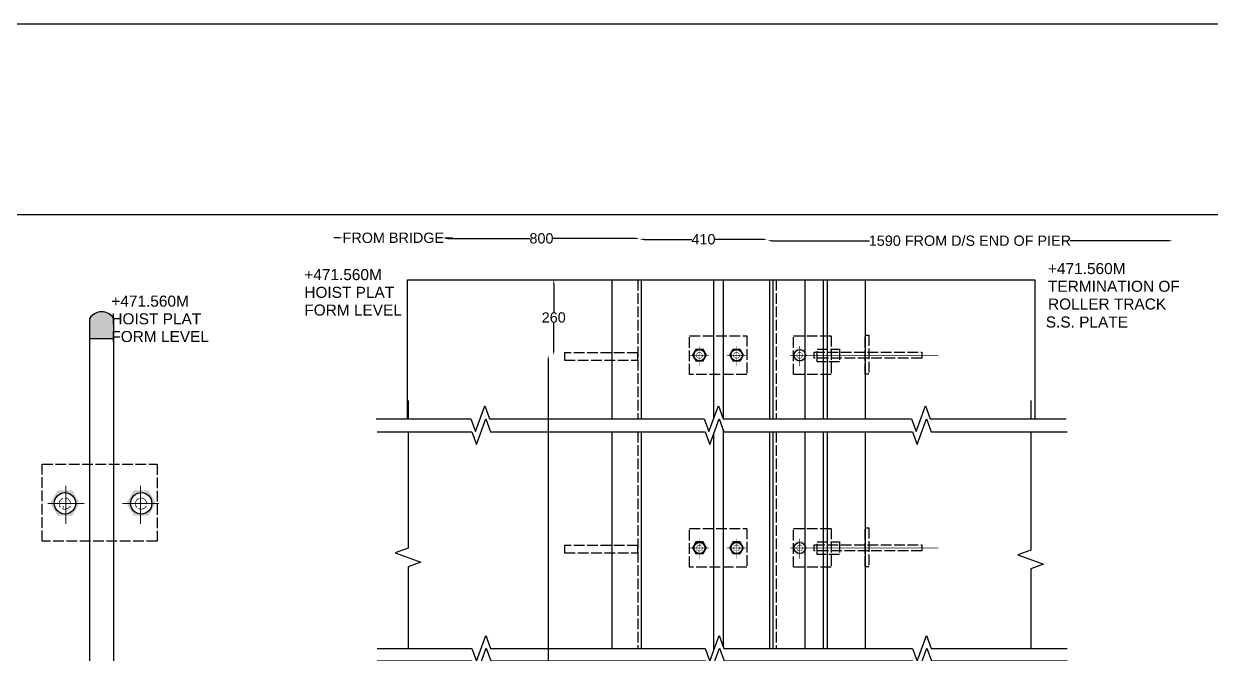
# Model space of a CAD drawing. Header units: metres. Extents: x 9074 to 14616, y 1632 to 4470.
# Drawn here: x 10789 to 12057, y 3797 to 4470 of the extents above; entities that cross this region are included whole.
import ezdxf

# ---------------------------------------------------------------- set-up
doc = ezdxf.new("R2010")
doc.units = ezdxf.units.M
doc.header["$MEASUREMENT"] = 0
doc.linetypes.add('ACAD_ISO02W100', pattern=[15, 12, -3])
doc.layers.add('DRAWING', color=7, linetype='Continuous')
doc.styles.get("Standard").update_dxf_attribs({"font": 'ARIAL_1.TTF'})
doc.dimstyles.get("Standard").update_dxf_attribs({"dimtxt": 11, "dimasz": 5, "dimexe": 0.18, "dimexo": 0.0625, "dimgap": 0.09, "dimtad": 0, "dimtih": 1, "dimtoh": 1, "dimdec": 0, "dimzin": 0, "dimdsep": 46, "dimtxsty": 'Standard', "dimcen": 0, "dimse1": 1, "dimse2": 1, "dimadec": 0, "dimazin": 0, "dimtfac": 1, "dimtdec": 0, "dimtofl": 0, "dimtmove": 0, "dimatfit": 3, "dimfxl": 0, "dimtolj": 1, "dimtzin": 0, "dimarcsym": 0})
picture_1 = doc.add_image_def('image1.jpg', size_in_pixel=(7220, 3698))

# ---------------------------------------------------------------- blocks, each defined once
blk = doc.blocks.new('*D15')
at = {"layer": 'Defpoints', "color": 0, "transparency": 16777216}
for p in [(11236.9, 4241.5), (11130.1, 4225), (11236.9, 4224.7)]:
    blk.add_point(p, dxfattribs=at)
at = {"layer": 'DRAWING', "color": 0, "lineweight": -2, "transparency": 16777216}
for p, q in [((11125.1, 4241.5), (11120.1, 4241.5)), ((11241.9, 4241.5), (11246.9, 4241.5))]:
    blk.add_line(p, q, dxfattribs=at)
at = {"layer": 'DRAWING', "color": 0, "transparency": 16777216}
for points in [[(11125.1, 4242.3), (11125.1, 4240.7), (11130.1, 4241.5)], [(11241.9, 4242.3), (11241.9, 4240.7), (11236.9, 4241.5)]]:
    blk.add_solid(points, dxfattribs=at)
at = {"layer": 'DRAWING', "color": 0, "transparency": 16777216, "insert": (11183.5, 4241.5), "char_height": 11, "attachment_point": 5}
blk.add_mtext('\\A1;FROM BRIDGE', dxfattribs=at)
blk = doc.blocks.new('*D16')
at = {"layer": 'Defpoints', "color": 0, "transparency": 16777216}
for p in [(11236.9, 4241.5), (11446.5, 4243.8), (11446.5, 4240.9)]:
    blk.add_point(p, dxfattribs=at)
at = {"layer": 'DRAWING', "color": 0, "lineweight": -2, "transparency": 16777216}
for p, q in [((11241.9, 4240.9), (11329.5, 4240.9)), ((11441.5, 4240.9), (11353.9, 4240.9))]:
    blk.add_line(p, q, dxfattribs=at)
at = {"layer": 'DRAWING', "color": 0, "transparency": 16777216}
for points in [[(11241.9, 4241.7), (11241.9, 4240), (11236.9, 4240.9)], [(11441.5, 4241.7), (11441.5, 4240), (11446.5, 4240.9)]]:
    blk.add_solid(points, dxfattribs=at)
at = {"layer": 'DRAWING', "color": 0, "transparency": 16777216, "insert": (11341.7, 4240.9), "char_height": 11, "attachment_point": 5}
blk.add_mtext('\\A1;800', dxfattribs=at)
blk = doc.blocks.new('*D17')
at = {"layer": 'Defpoints', "color": 0, "transparency": 16777216}
for p in [(11446.5, 4240.9), (11583, 4241.9), (11583, 4239.9)]:
    blk.add_point(p, dxfattribs=at)
at = {"layer": 'DRAWING', "color": 0, "lineweight": -2, "transparency": 16777216}
for p, q in [((11451.5, 4239.9), (11502.3, 4239.9)), ((11578, 4239.9), (11527.2, 4239.9))]:
    blk.add_line(p, q, dxfattribs=at)
at = {"layer": 'DRAWING', "color": 0, "transparency": 16777216}
for points in [[(11451.5, 4240.7), (11451.5, 4239.1), (11446.5, 4239.9)], [(11578, 4240.7), (11578, 4239.1), (11583, 4239.9)]]:
    blk.add_solid(points, dxfattribs=at)
at = {"layer": 'DRAWING', "color": 0, "transparency": 16777216, "insert": (11514.7, 4239.9), "char_height": 11, "attachment_point": 5}
blk.add_mtext('\\A1;410', dxfattribs=at)
blk = doc.blocks.new('*D18')
at = {"layer": 'Defpoints', "color": 0, "transparency": 16777216}
for p in [(11583, 4239.9), (12015.7, 4238.4), (12015.7, 4238.4)]:
    blk.add_point(p, dxfattribs=at)
at = {"layer": 'DRAWING', "color": 0, "lineweight": -2, "transparency": 16777216}
for p, q in [((11588, 4238.4), (11692.2, 4238.4)), ((12010.7, 4238.4), (11906.5, 4238.4))]:
    blk.add_line(p, q, dxfattribs=at)
at = {"layer": 'DRAWING', "color": 0, "transparency": 16777216}
for points in [[(11588, 4239.2), (11588, 4237.6), (11583, 4238.4)], [(12010.7, 4239.2), (12010.7, 4237.6), (12015.7, 4238.4)]]:
    blk.add_solid(points, dxfattribs=at)
at = {"layer": 'DRAWING', "color": 0, "transparency": 16777216, "insert": (11799.3, 4238.4), "char_height": 11, "attachment_point": 5}
blk.add_mtext('\\A1;1590 FROM D/S END OF PIER ', dxfattribs=at)
blk = doc.blocks.new('*D19')
at = {"layer": 'Defpoints', "color": 0, "transparency": 16777216}
for p in [(11354.8, 4196.8), (11354.8, 4196.8), (11354.8, 4115.9)]:
    blk.add_point(p, dxfattribs=at)
at = {"layer": 'DRAWING', "color": 0, "lineweight": -2, "transparency": 16777216}
for p, q in [((11354.8, 4191.8), (11354.8, 4162.1)), ((11354.8, 4120.9), (11354.8, 4150.7))]:
    blk.add_line(p, q, dxfattribs=at)
at = {"layer": 'DRAWING', "color": 0, "transparency": 16777216}
for points in [[(11354, 4191.8), (11355.6, 4191.8), (11354.8, 4196.8)], [(11354, 4120.9), (11355.6, 4120.9), (11354.8, 4115.9)]]:
    blk.add_solid(points, dxfattribs=at)
at = {"layer": 'DRAWING', "color": 0, "transparency": 16777216, "insert": (11354.8, 4156.4), "char_height": 11, "attachment_point": 5}
blk.add_mtext('\\A1;260', dxfattribs=at)
blk = doc.blocks.new('*D20')
at = {"layer": 'Defpoints', "color": 0, "transparency": 16777216}
for p in [(11354.8, 4115.9), (11348.9, 2883.7), (11358.5, 2883.7)]:
    blk.add_point(p, dxfattribs=at)
at = {"layer": 'DRAWING', "color": 0, "lineweight": -2, "transparency": 16777216}
for p, q in [((11348.9, 4110.9), (11348.9, 3597.4)), ((11348.9, 2888.7), (11348.9, 3402.2))]:
    blk.add_line(p, q, dxfattribs=at)
at = {"layer": 'DRAWING', "color": 0, "transparency": 16777216}
for points in [[(11348.1, 4110.9), (11349.8, 4110.9), (11348.9, 4115.9)], [(11348.1, 2888.7), (11349.8, 2888.7), (11348.9, 2883.7)]]:
    blk.add_solid(points, dxfattribs=at)
at = {"layer": 'DRAWING', "color": 0, "transparency": 16777216, "insert": (11348.9, 3499.8), "char_height": 11, "attachment_point": 5, "rotation": 90}
blk.add_mtext('\\A1;20 SPACING @ 500= 10000', dxfattribs=at)

msp = doc.modelspace()

# ---------------------------------------------------------------- hatches: boundary and pattern name
at = {"layer": 'DRAWING'}
msp.add_hatch(color=256, dxfattribs=at).paths.add_polyline_path([(10884.5, 4155.9, 0.529028), (10859.4, 4155.9), (10859.4, 4134), (10884.5, 4134)])
h = msp.add_hatch(color=256, dxfattribs=at)
h.paths.add_polyline_path([(11514.6, 4123.3), (11506.4, 4123.3), (11502.3, 4116.3), (11506.4, 4109.2), (11514.6, 4109.2), (11518.1, 4115.4), (11518.1, 4117.2)])
h.paths.add_polyline_path([(11516.5, 4116.1, -1), (11504.6, 4116.1, -1)], flags=16)
h = msp.add_hatch(color=256, dxfattribs=at)
h.paths.add_polyline_path([(11554.2, 4123.3), (11546, 4123.3), (11541.9, 4116.3), (11546, 4109.2), (11554.2, 4109.2), (11557.7, 4115.4), (11557.7, 4117.2)])
h.paths.add_polyline_path([(11556.1, 4116.1, -1), (11544.2, 4116.1, -1)], flags=16)
h = msp.add_hatch(color=256, dxfattribs=at)
h.paths.add_polyline_path([(11621.6, 4123.3), (11613.4, 4123.3), (11609.3, 4116.3), (11613.4, 4109.2), (11621.6, 4109.2), (11625.2, 4115.4), (11625.2, 4117.2)])
h.paths.add_polyline_path([(11623.5, 4116.1, -1), (11611.6, 4116.1, -1)], flags=16)
h = msp.add_hatch(color=256, dxfattribs=at)
h.paths.add_polyline_path([(11509.2, 4118.6), (11509, 4118.9, 0.289368), (11507.1, 4115.9, 0.151465), (11507.7, 4114), (11508, 4114.3, -0.151465), (11507.5, 4115.9, -0.289368)])
h.paths.add_polyline_path([(11510.9, 4119.2), (11510.9, 4118.8, -0.372066), (11513.4, 4115.9), (11513.8, 4115.9, 0.372066)])
h.paths.add_polyline_path([(11513.3, 4114.2), (11512.9, 4114.3, -0.353713), (11509.3, 4113.2), (11509.2, 4112.8, 0.368397)])
h = msp.add_hatch(color=256, dxfattribs=at)
h.paths.add_polyline_path([(11548.8, 4118.6), (11548.6, 4118.9, 0.289368), (11546.7, 4115.9, 0.151465), (11547.3, 4114), (11547.6, 4114.3, -0.151465), (11547.1, 4115.9, -0.289368)])
h.paths.add_polyline_path([(11550.5, 4119.2), (11550.5, 4118.8, -0.372066), (11553, 4115.9), (11553.4, 4115.9, 0.372066)])
h.paths.add_polyline_path([(11552.9, 4114.2), (11552.5, 4114.3, -0.353713), (11548.9, 4113.2), (11548.8, 4112.8, 0.368397)])
h = msp.add_hatch(color=256, dxfattribs=at)
h.paths.add_polyline_path([(11616.2, 4118.6), (11616.1, 4118.9, 0.289368), (11614.2, 4115.9, 0.151465), (11614.7, 4114), (11615.1, 4114.3, -0.151465), (11614.5, 4115.9, -0.289368)])
h.paths.add_polyline_path([(11618, 4119.2), (11617.9, 4118.8, -0.372066), (11620.4, 4115.9), (11620.8, 4115.9, 0.372066)])
h.paths.add_polyline_path([(11620.3, 4114.2), (11619.9, 4114.3, -0.353713), (11616.4, 4113.2), (11616.3, 4112.8, 0.368397)])
h = msp.add_hatch(color=256, dxfattribs=at)
h.paths.add_polyline_path([(10840.6, 3971.8), (10824.9, 3971.8), (10817.1, 3958.2), (10824.9, 3944.7), (10840.6, 3944.7), (10847.4, 3956.5), (10847.4, 3960)])
h.paths.add_polyline_path([(10844.3, 3957.9, -1), (10821.4, 3957.9, -1)], flags=16)
h = msp.add_hatch(color=256, dxfattribs=at)
h.paths.add_polyline_path([(10922, 3971.8), (10906.3, 3971.8), (10898.5, 3958.2), (10906.3, 3944.7), (10922, 3944.7), (10928.8, 3956.5), (10928.8, 3960)])
h.paths.add_polyline_path([(10925.7, 3957.9, -1), (10902.8, 3957.9, -1)], flags=16)
h = msp.add_hatch(color=256, dxfattribs=at)
h.paths.add_polyline_path([(10830.2, 3962.7), (10829.9, 3963.4, 0.289368), (10826.3, 3957.6, 0.151465), (10827.4, 3954), (10828, 3954.4, -0.151465), (10827, 3957.6, -0.289368)])
h.paths.add_polyline_path([(10833.6, 3963.9), (10833.5, 3963.2, -0.372066), (10838.3, 3957.6), (10839.1, 3957.6, 0.372066)])
h.paths.add_polyline_path([(10838.2, 3954.3), (10837.4, 3954.5, -0.353713), (10830.6, 3952.3), (10830.3, 3951.6, 0.368397)])
h = msp.add_hatch(color=256, dxfattribs=at)
h.paths.add_polyline_path([(10911.6, 3962.7), (10911.3, 3963.4, 0.289368), (10907.7, 3957.6, 0.151465), (10908.8, 3954), (10909.4, 3954.4, -0.151465), (10908.4, 3957.6, -0.289368)])
h.paths.add_polyline_path([(10915, 3963.9), (10914.9, 3963.2, -0.372066), (10919.7, 3957.6), (10920.5, 3957.6, 0.372066)])
h.paths.add_polyline_path([(10919.6, 3954.3), (10918.8, 3954.5, -0.353713), (10912, 3952.3), (10911.7, 3951.6, 0.368397)])
h = msp.add_hatch(color=256, dxfattribs=at)
h.paths.add_polyline_path([(11514.6, 3917.5), (11506.4, 3917.5), (11502.3, 3910.4), (11506.4, 3903.3), (11514.6, 3903.3), (11518.1, 3909.5), (11518.1, 3911.3)])
h.paths.add_polyline_path([(11516.5, 3910.2, -1), (11504.6, 3910.2, -1)], flags=16)
h = msp.add_hatch(color=256, dxfattribs=at)
h.paths.add_polyline_path([(11509.2, 3912.7), (11509, 3913.1, 0.289368), (11507.1, 3910.1, 0.151465), (11507.7, 3908.2), (11508, 3908.4, -0.151465), (11507.5, 3910.1, -0.289368)])
h.paths.add_polyline_path([(11510.9, 3913.4), (11510.9, 3913, -0.372066), (11513.4, 3910.1), (11513.8, 3910.1, 0.372066)])
h.paths.add_polyline_path([(11513.3, 3908.4), (11512.9, 3908.4, -0.353713), (11509.3, 3907.3), (11509.2, 3907, 0.368397)])
h = msp.add_hatch(color=256, dxfattribs=at)
h.paths.add_polyline_path([(11554.2, 3917.5), (11546, 3917.5), (11541.9, 3910.4), (11546, 3903.3), (11554.2, 3903.3), (11557.7, 3909.5), (11557.7, 3911.3)])
h.paths.add_polyline_path([(11556.1, 3910.2, -1), (11544.2, 3910.2, -1)], flags=16)
h = msp.add_hatch(color=256, dxfattribs=at)
h.paths.add_polyline_path([(11548.8, 3912.7), (11548.6, 3913.1, 0.289368), (11546.7, 3910.1, 0.151465), (11547.3, 3908.2), (11547.6, 3908.4, -0.151465), (11547.1, 3910.1, -0.289368)])
h.paths.add_polyline_path([(11550.5, 3913.4), (11550.5, 3913, -0.372066), (11553, 3910.1), (11553.4, 3910.1, 0.372066)])
h.paths.add_polyline_path([(11552.9, 3908.4), (11552.5, 3908.4, -0.353713), (11548.9, 3907.3), (11548.8, 3907, 0.368397)])
h = msp.add_hatch(color=256, dxfattribs=at)
h.paths.add_polyline_path([(11621.6, 3917.5), (11613.4, 3917.5), (11609.3, 3910.4), (11613.4, 3903.3), (11621.6, 3903.3), (11625.2, 3909.5), (11625.2, 3911.3)])
h.paths.add_polyline_path([(11623.5, 3910.2, -1), (11611.6, 3910.2, -1)], flags=16)
h = msp.add_hatch(color=256, dxfattribs=at)
h.paths.add_polyline_path([(11616.2, 3912.7), (11616.1, 3913.1, 0.289368), (11614.2, 3910.1, 0.151465), (11614.7, 3908.2), (11615.1, 3908.4, -0.151465), (11614.5, 3910.1, -0.289368)])
h.paths.add_polyline_path([(11618, 3913.4), (11617.9, 3913, -0.372066), (11620.4, 3910.1), (11620.8, 3910.1, 0.372066)])
h.paths.add_polyline_path([(11620.3, 3908.4), (11619.9, 3908.4, -0.353713), (11616.4, 3907.3), (11616.3, 3907, 0.368397)])

# ---------------------------------------------------------------- linework, layer by layer
for p, q in [((11198.5, 4196.8), (11868.8, 4196.8)), ((11198.5, 4048.3), (11198.5, 4196.8)), ((11868.8, 4196.8), (11868.8, 4048.3)), ((10859.4, 3236.8), (10859.4, 4155.9)), ((10884.5, 4155.9), (10884.5, 3236.8)), ((10859.4, 4134), (10884.5, 4134))]:
    msp.add_line(p, q, dxfattribs=at)
msp.add_lwpolyline([(10143.8, 4266.3), (13606.7, 4266.3), (13606.7, 1831.1), (10143.8, 1831.1)], close=True, dxfattribs=at)
for points in [[(11416.9, 4196.8), (11416.9, 4048.3)], [(11448.2, 4196.8), (11448.2, 4048.3)], [(11525.6, 4196.8), (11525.6, 4048.3)], [(11535.6, 4196.8), (11535.6, 4048.3)], [(11585.2, 4196.8), (11585.2, 4048.3)], [(11588.8, 4196.8), (11588.8, 4048.3)], [(11623, 4196.8), (11623, 4048.3)], [(11642.4, 4196.8), (11642.4, 4048.3)], [(11647, 4196.8), (11647, 4048.3)], [(11687.5, 4196.8), (11687.5, 4048.3)], [(11507.7, 4114), (11508, 4114.3)], [(11509, 4118.9), (11509.2, 4118.6)], [(11509.3, 4113.2), (11509.2, 4112.8)], [(11510.9, 4119.2), (11510.9, 4118.8)], [(11512.9, 4114.3), (11513.3, 4114.2)], [(11513.4, 4115.9), (11513.8, 4115.9)], [(11547.3, 4114), (11547.6, 4114.3)], [(11548.6, 4118.9), (11548.8, 4118.6)], [(11548.9, 4113.2), (11548.8, 4112.8)], [(11550.5, 4119.2), (11550.5, 4118.8)], [(11552.5, 4114.3), (11552.9, 4114.2)], [(11553, 4115.9), (11553.4, 4115.9)], [(11614.7, 4114), (11615.1, 4114.3)], [(11616.1, 4118.9), (11616.2, 4118.6)], [(11616.4, 4113.2), (11616.3, 4112.8)], [(11618, 4119.2), (11617.9, 4118.8)], [(11619.9, 4114.3), (11620.3, 4114.2)], [(11620.4, 4115.9), (11620.8, 4115.9)], [(11416.9, 4034.3), (11416.9, 3803)], [(11448.2, 4034.3), (11448.2, 3803)], [(11535.6, 4036.9), (11535.6, 3805.5)], [(11585.2, 4034.3), (11585.2, 3803)], [(11588.8, 4034.3), (11588.8, 3803)], [(11623, 4034.3), (11623, 3803)], [(11642.4, 4034.3), (11642.4, 3803)], [(11647, 4034.3), (11647, 3803)], [(11687.5, 4034.3), (11687.5, 3803)], [(11525.6, 4031.8), (11525.6, 3800.4)], [(10829.9, 3963.4), (10830.2, 3962.7)], [(10833.6, 3963.9), (10833.5, 3963.2)], [(10833.5, 3963.4), (10833.8, 3962.7)], [(10838.3, 3957.6), (10839.1, 3957.6)], [(10911.3, 3963.4), (10911.6, 3962.7)], [(10915, 3963.9), (10914.9, 3963.2)], [(10919.7, 3957.6), (10920.5, 3957.6)], [(10827.4, 3954), (10828, 3954.4)], [(10830.6, 3952.3), (10830.3, 3951.6)], [(10830.9, 3954), (10831.5, 3954.4)], [(10834.1, 3952.3), (10833.8, 3951.6)], [(10837.4, 3954.5), (10838.2, 3954.3)], [(10908.8, 3954), (10909.4, 3954.4)], [(10912, 3952.3), (10911.7, 3951.6)], [(10918.8, 3954.5), (10919.6, 3954.3)], [(11507.7, 3908.2), (11508, 3908.4)], [(11509, 3913.1), (11509.2, 3912.7)], [(11509.3, 3907.3), (11509.2, 3907)], [(11510.9, 3913.4), (11510.9, 3913)], [(11512.9, 3908.4), (11513.3, 3908.4)], [(11513.4, 3910.1), (11513.8, 3910.1)], [(11547.3, 3908.2), (11547.6, 3908.4)], [(11548.6, 3913.1), (11548.8, 3912.7)], [(11548.9, 3907.3), (11548.8, 3907)], [(11550.5, 3913.4), (11550.5, 3913)], [(11552.5, 3908.4), (11552.9, 3908.4)], [(11553, 3910.1), (11553.4, 3910.1)], [(11614.7, 3908.2), (11615.1, 3908.4)], [(11616.1, 3913.1), (11616.2, 3912.7)], [(11616.4, 3907.3), (11616.3, 3907)], [(11618, 3913.4), (11617.9, 3913)], [(11619.9, 3908.4), (11620.3, 3908.4)], [(11620.4, 3910.1), (11620.8, 3910.1)]]:
    msp.add_lwpolyline(points, dxfattribs=at)
at = {"layer": 'DRAWING', "linetype": 'ACAD_ISO02W100', "ltscale": 0.95}
for points in [[(11444.7, 4196.8), (11444.7, 4048.3)], [(11592.4, 4196.8), (11592.4, 4048.3)], [(11444.7, 4034.3), (11444.7, 3803)], [(11592.4, 4034.3), (11592.4, 3803)]]:
    msp.add_lwpolyline(points, dxfattribs=at)
for points in [[(11499.7, 4136.8), (11561, 4136.8), (11561, 4095.5), (11499.7, 4095.5)], [(11610.8, 4136.8), (11651.2, 4136.8), (11651.2, 4095.5), (11610.8, 4095.5)], [(11687.5, 4137.4), (11691.3, 4137.4), (11691.3, 4095.9), (11687.5, 4095.9)], [(11636.1, 4122.7), (11660, 4122.7), (11660, 4109), (11636.1, 4109)], [(11444.7, 4118.5), (11366.2, 4118.5), (11366.2, 4111), (11444.7, 4111)], [(11633, 4119.5), (11748, 4119.5), (11748, 4112.8), (11633, 4112.8)], [(10808.3, 3999.7), (10931.4, 3999.7), (10931.4, 3917.6), (10808.3, 3917.6)], [(11499.7, 3931), (11561, 3931), (11561, 3889.6), (11499.7, 3889.6)], [(11610.8, 3931), (11651.2, 3931), (11651.2, 3889.6), (11610.8, 3889.6)], [(11687.5, 3931.6), (11691.3, 3931.6), (11691.3, 3890.1), (11687.5, 3890.1)], [(11444.7, 3912.7), (11366.2, 3912.7), (11366.2, 3905.1), (11444.7, 3905.1)], [(11633, 3913.7), (11748, 3913.7), (11748, 3907), (11633, 3907)], [(11636.1, 3916.8), (11660, 3916.8), (11660, 3903.1), (11636.1, 3903.1)]]:
    msp.add_lwpolyline(points, close=True, dxfattribs=at)
for points, const_width in [([(11510.1, 4125.8), (11510.1, 4104.6)], 0.522), ([(11549.7, 4125.8), (11549.7, 4104.6)], 0.522), ([(11617.1, 4125.8), (11617.1, 4104.6)], 0.522), ([(11499.9, 4116), (11520.4, 4116)], 0.522), ([(11539.5, 4116), (11560, 4116)], 0.522), ([(11607, 4116), (11627.4, 4116)], 0.522), ([(11627.4, 4116), (11765.5, 4116)], 0.522), ([(10833.6, 3976.6), (10833.6, 3935.9)], 1), ([(10913.4, 3976.6), (10913.4, 3935.9)], 1), ([(10814.2, 3957.8), (10853.3, 3957.8)], 1), ([(10894, 3957.8), (10933.1, 3957.8)], 1), ([(11510.1, 3920), (11510.1, 3898.8)], 0.522), ([(11549.7, 3920), (11549.7, 3898.8)], 0.522), ([(11617.1, 3920), (11617.1, 3898.8)], 0.522), ([(11499.9, 3910.2), (11520.4, 3910.2)], 0.522), ([(11539.5, 3910.2), (11560, 3910.2)], 0.522), ([(11607, 3910.2), (11627.4, 3910.2)], 0.522), ([(11627.4, 3910.2), (11765.5, 3910.2)], 0.522)]:
    msp.add_lwpolyline(points, dxfattribs=dict(at, const_width=const_width))
at = {"layer": 'DRAWING', "linetype": 'Continuous'}
for points in [[(11165.1, 4048.3), (11266.3, 4048.3), (11271.3, 4034.5), (11281.3, 4062), (11286.3, 4048.3), (11387.4, 4048.3)], [(11199.2, 4067.7), (11199.2, 4048.3)], [(11354.1, 4048.3), (11515.6, 4048.3), (11520.6, 4034.5), (11530.6, 4062), (11535.6, 4048.3), (11687.5, 4048.3)], [(11654.1, 4048.3), (11737, 4048.3), (11742, 4034.5), (11752, 4062), (11757, 4048.3), (11902.2, 4048.3)], [(11864.2, 4067.7), (11864.2, 4048.3)], [(11166.1, 4034.3), (11267.2, 4034.3), (11272.2, 4020.6), (11282.2, 4048.1), (11287.2, 4034.3), (11388.4, 4034.3)], [(11355, 4034.3), (11516.5, 4034.3), (11521.5, 4020.6), (11531.5, 4048.1), (11536.5, 4034.3), (11688.5, 4034.3)], [(11655.1, 4034.3), (11737.9, 4034.3), (11742.9, 4020.6), (11752.9, 4048.1), (11757.9, 4034.3), (11903.1, 4034.3)], [(11199.2, 4034.3), (11199.2, 3910.1), (11185.4, 3905.1), (11212.9, 3895.1), (11199.2, 3890.1), (11199.2, 3803)], [(11864.2, 4034.3), (11864.2, 3908), (11850.4, 3903), (11877.9, 3893), (11864.2, 3888), (11864.2, 3803)], [(11199.2, 3822.9), (11199.2, 3803)], [(11166.1, 3803), (11267.2, 3803), (11272.2, 3789.2), (11282.2, 3816.7), (11287.2, 3803), (11388.4, 3803)], [(11355, 3803), (11516.5, 3803), (11521.5, 3789.2), (11531.5, 3816.7), (11536.5, 3803), (11688.5, 3803)], [(11655.1, 3803), (11737.9, 3803), (11742.9, 3789.2), (11752.9, 3816.7), (11757.9, 3803), (11903.1, 3803)], [(11166.4, 3789.5), (11267.5, 3789.5), (11272.5, 3775.8), (11282.5, 3803.2), (11287.5, 3789.5), (11388.7, 3789.5)], [(11355.3, 3789.5), (11516.9, 3789.5), (11521.9, 3775.8), (11531.9, 3803.2), (11536.9, 3789.5), (11688.8, 3789.5)], [(11655.4, 3789.5), (11738.2, 3789.5), (11743.2, 3775.8), (11753.2, 3803.2), (11758.2, 3789.5), (11903.5, 3789.5)]]:
    msp.add_lwpolyline(points, dxfattribs=at)
at = {"layer": 'DRAWING'}
for centre, radius in [((11510.5, 4116.1), 5.96), ((11550.1, 4116.1), 5.96), ((11617.6, 4116.1), 5.96), ((10832.8, 3957.9), 11.4), ((10914.2, 3957.9), 11.4), ((11510.5, 3910.2), 5.96), ((11550.1, 3910.2), 5.96), ((11617.6, 3910.2), 5.96)]:
    msp.add_circle(centre, radius, dxfattribs=at)
msp.add_arc((10872, 4147.3), 15.2, 34.2398, 145.7602, dxfattribs=at)

# ---------------------------------------------------------------- texts
for s, height, p in [('+471.560M', 11.78, (11882.7, 4202.8)), ('+471.560M', 11.78, (11088.4, 4196.3)), ('HOIST PLAT', 11.78, (11088.4, 4177.4)), ('TERMINATION OF ', 11.776, (11882.7, 4183.9)), ('+471.560M', 11.78, (10882.3, 4168)), ('ROLLER TRACK', 11.776, (11882.7, 4164.9)), ('HOIST PLAT', 11.78, (10882.3, 4149.1)), ('FORM LEVEL', 11.78, (11088.4, 4158.5)), ('S.S. PLATE', 11.78, (11880.3, 4145.7)), ('FORM LEVEL', 11.78, (10882.3, 4130.2))]:
    msp.add_text(s, height=height, dxfattribs=at).set_placement(p)

# ---------------------------------------------------------------- dimensions: what is measured, and where the dimension line sits
for base, p1, p2, text, picture, middle in [((12015.7, 4238.4), (11583, 4239.9), (12015.7, 4238.4), '1590 FROM D/S END OF PIER ', '*D18', (11799.3, 4238.4)), ((11236.9, 4241.5), (11130.1, 4225), (11236.9, 4224.7), 'FROM BRIDGE', '*D15', (11183.5, 4241.5)), ((11446.5, 4240.9), (11236.9, 4241.5), (11446.5, 4243.8), '800', '*D16', (11341.7, 4240.9)), ((11583, 4239.9), (11446.5, 4240.9), (11583, 4241.9), '410', '*D17', (11514.7, 4239.9))]:
    dim = msp.add_linear_dim(base=base, p1=p1, p2=p2, text=text, dimstyle='Standard', dxfattribs=at)
    dim.commit()
    dim.dimension.update_dxf_attribs({"geometry": picture, "text_midpoint": middle})
dim = msp.add_linear_dim(base=(11354.8, 4196.8), p1=(11354.8, 4115.9), p2=(11354.8, 4196.8), angle=90, text='260', dimstyle='Standard', dxfattribs=at)
dim.commit()
dim.dimension.update_dxf_attribs({"geometry": '*D19', "text_midpoint": (11354.8, 4156.4)})
dim = msp.add_linear_dim(base=(11348.9, 2883.7), p1=(11354.8, 4115.9), p2=(11358.5, 2883.7), angle=90, text='20 SPACING @ 500= 10000', dimstyle='Standard', dxfattribs=at)
dim.commit()
dim.dimension.update_dxf_attribs({"geometry": '*D20', "text_midpoint": (11348.9, 3499.8), "text_rotation": 90})

# ---------------------------------------------------------------- pictures from other files: only their frames are drawn
at = {"color": 2}
image = msp.add_image(picture_1, insert=(9073.6, 1631.6), size_in_units=(5542.1, 2838.6), dxfattribs=dict(at, fade=30))
image.dxf.flags = 7

doc.saveas('drawing.dxf')
